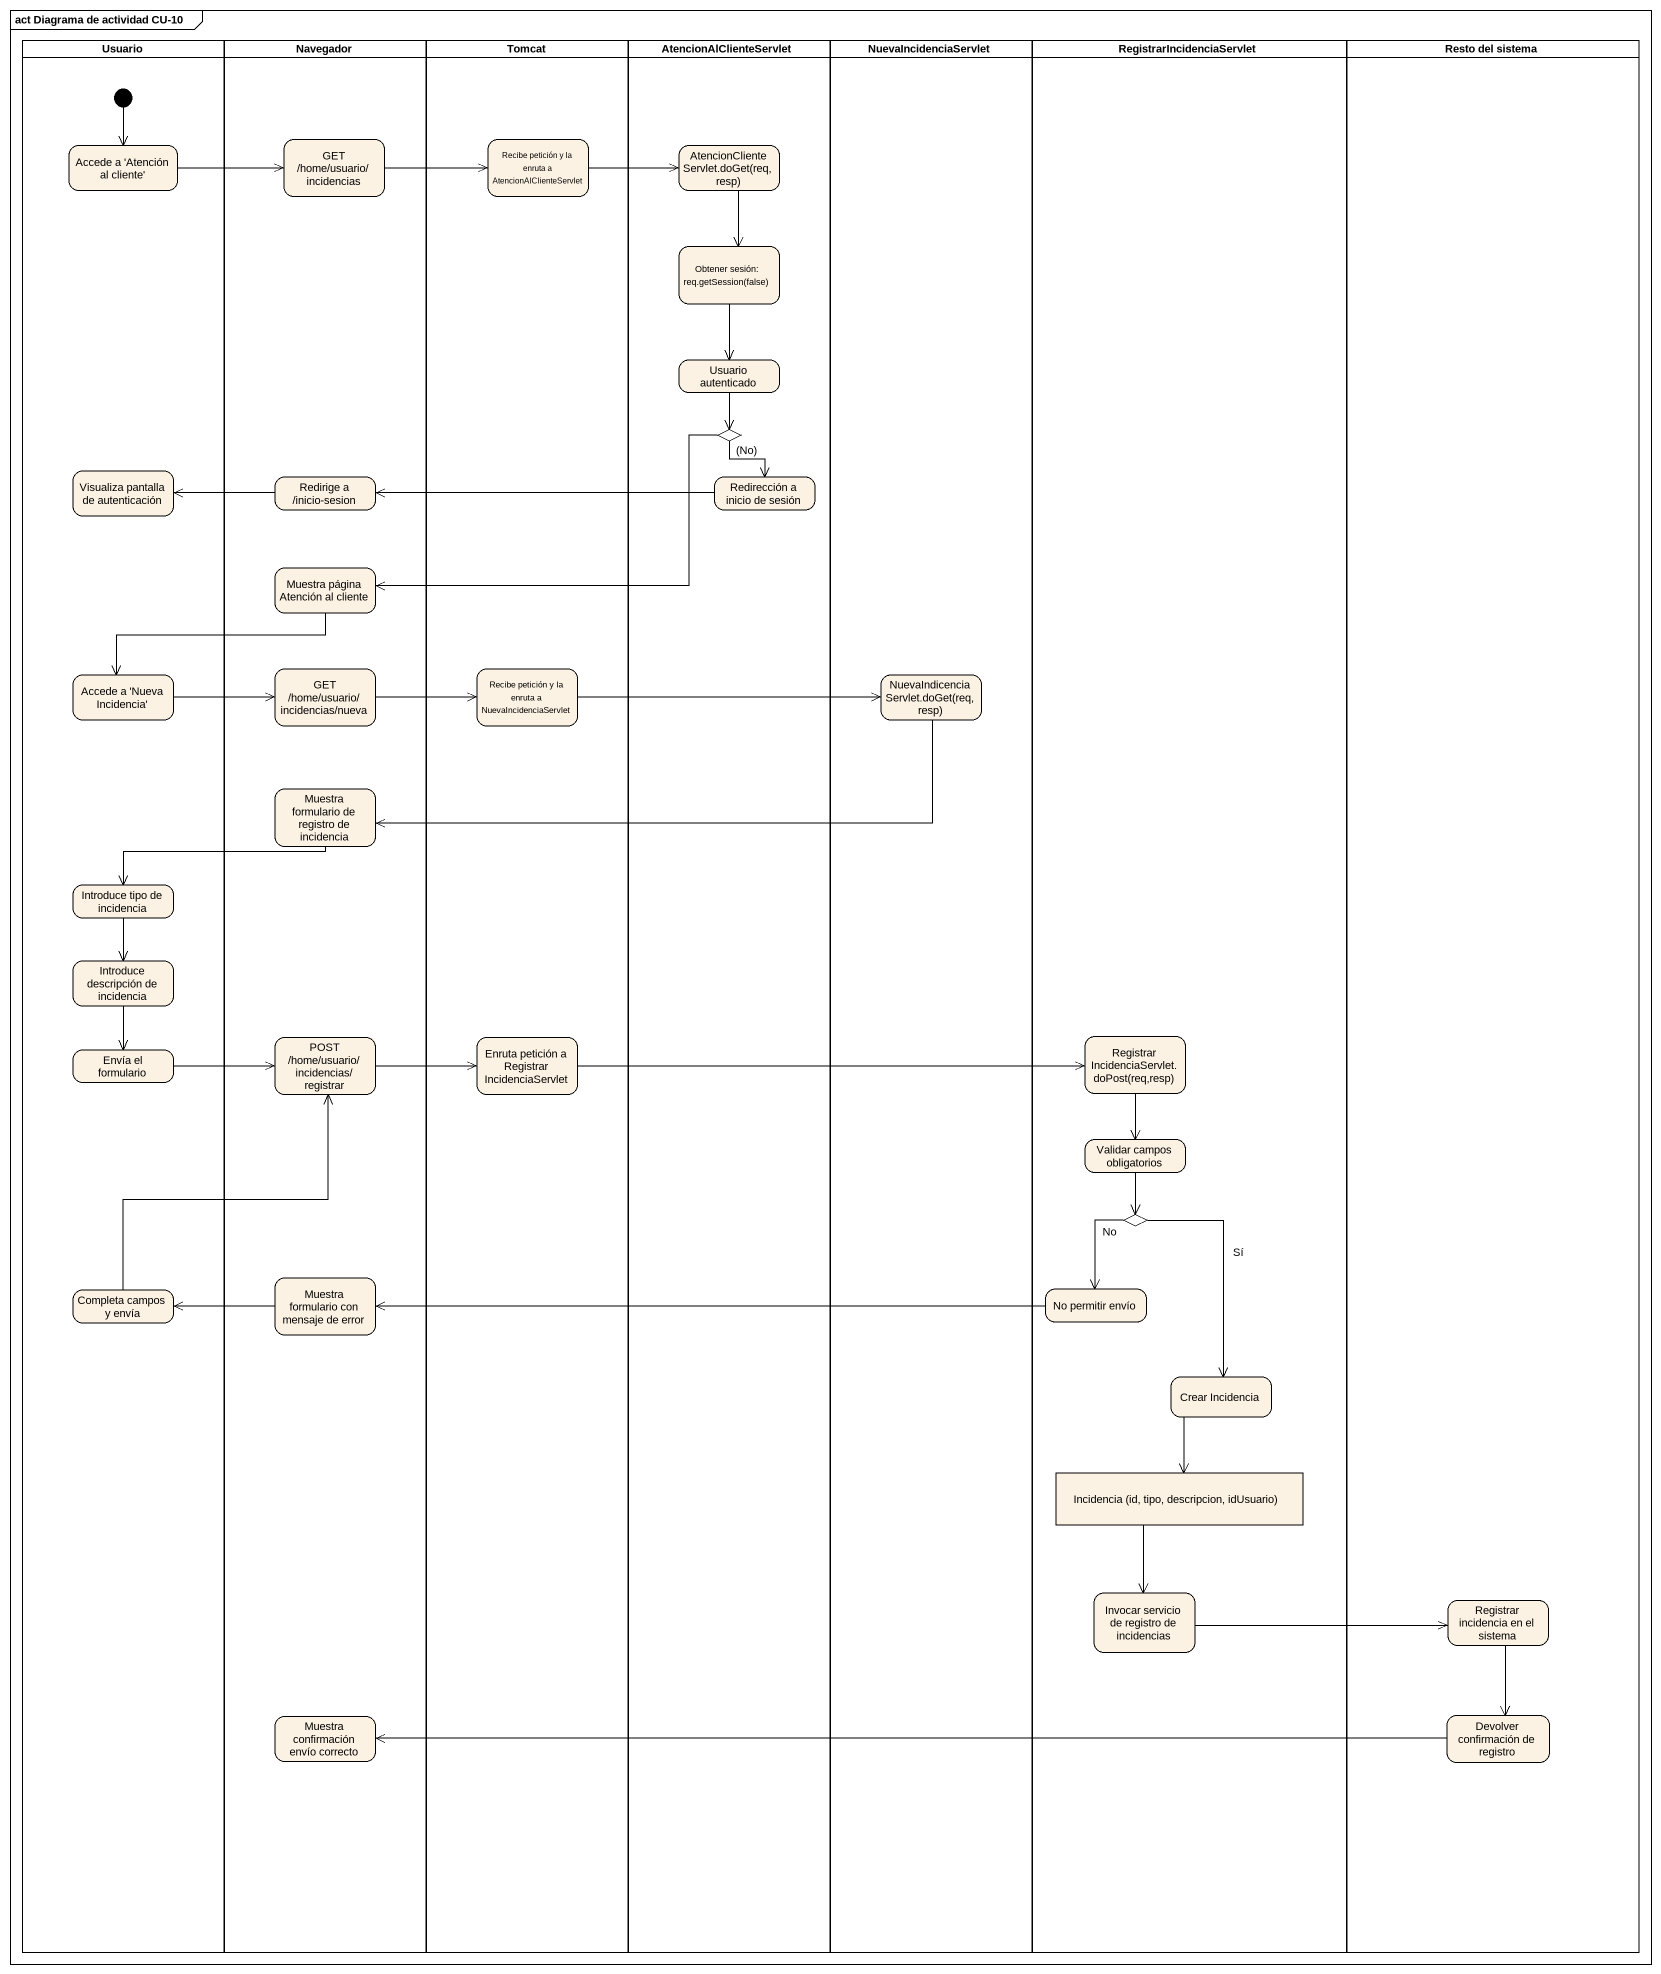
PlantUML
@startuml
mainframe act Diagrama de actividad CU-10
hide empty description
state Usuario <<partition>> {
  state "Accede a 'Atención al cliente'" as Accede_a_Atención_al_cliente
  state "Visualiza pantalla de autenticación" as Visualiza_pantalla_de
  state "Accede a 'Nueva Incidencia'" as Accede_a_Nueva_Incidencia
  state "Introduce tipo de incidencia" as Introduce_tipo_de_incidencia
  state "Introduce descripción de incidencia" as Introduce_descripción_de
  state "Envía el formulario" as Envía_el_formulario
  state "Completa campos y envía" as Completa_campos_y_envía
  [*] --> Accede_a_Atención_al_cliente
}
state Navegador <<partition>> {
  state "GET /home/usuario/incidencias" as GET_home_usuario_incidencias
  state "Redirige a /inicio-sesion" as Redirige_a_inicio_sesion
  state "Muestra página Atención al cliente" as Muestra_página_Atención_al
  state "GET /home/usuario/incidencias/nueva" as GET_home_usuario
  state "Muestra formulario de registro de incidencia" as Muestra_formulario_de
  state "POST /home/usuario/incidencias/registrar" as POST_home_usuario
  state "Muestra formulario con mensaje de error" as Muestra_formulario_con
  state "Muestra confirmación envío correcto" as Muestra_confirmación_envío
}
state Tomcat <<partition>> {
  state "Recibe petición y la enruta a AtencionAlClienteServlet" as Recibe_petición_y_la_enruta
  state "Recibe petición y la enruta a NuevaIncidenciaServlet" as Recibe_petición_y_la_enruta_2
  state "Enruta petición a RegistrarIncidenciaServlet" as Enruta_petición_a
}
state AtencionAlClienteServlet <<partition>> {
  state "AtencionClienteServlet.doGet(req, resp)" as AtencionClienteServlet
  state "Obtener sesión: req.getSession(false)" as Obtener_sesión_req
  state "Usuario autenticado" as Usuario_autenticado
  state choice1 <<choice>>
  state "Redirección a inicio de sesión" as Redirección_a_inicio_de
}
state NuevaIncidenciaServlet <<partition>> {
  state "NuevaIndicenciaServlet.doGet(req,resp)" as NuevaIndicenciaServlet
}
state RegistrarIncidenciaServlet <<partition>> {
  state "RegistrarIncidenciaServlet.doPost(req,resp)" as RegistrarIncidenciaServlet_2
  state "Validar campos obligatorios" as Validar_campos_obligatorios
  state choice2 <<choice>>
  state "No permitir envío" as No_permitir_envío
  state "Crear Incidencia" as Crear_Incidencia
  state "Incidencia (id, tipo, descripcion, idUsuario)" as Incidencia_id_tipo <<object>>
  state "Invocar servicio de registro de incidencias" as Invocar_servicio_de
}
state "Resto del sistema" as Resto_del_sistema <<partition>> {
  state "Registrar incidencia en el sistema" as Registrar_incidencia_en_el
  state "Devolver confirmación de registro" as Devolver_confirmación_de
}
Accede_a_Atención_al_cliente -right-> GET_home_usuario_incidencias
GET_home_usuario_incidencias -right-> Recibe_petición_y_la_enruta
Recibe_petición_y_la_enruta -right-> AtencionClienteServlet
AtencionClienteServlet --> Obtener_sesión_req
Obtener_sesión_req --> Usuario_autenticado
Usuario_autenticado --> choice1
choice1 --> Redirección_a_inicio_de : (No)
choice1 -left-> Muestra_página_Atención_al
Redirige_a_inicio_sesion -left-> Visualiza_pantalla_de
Redirección_a_inicio_de -left-> Redirige_a_inicio_sesion
Muestra_página_Atención_al -left-> Accede_a_Nueva_Incidencia
Accede_a_Nueva_Incidencia -right-> GET_home_usuario
GET_home_usuario -right-> Recibe_petición_y_la_enruta_2
Recibe_petición_y_la_enruta_2 -right-> NuevaIndicenciaServlet
NuevaIndicenciaServlet -left-> Muestra_formulario_de
Muestra_formulario_de -left-> Introduce_tipo_de_incidencia
Introduce_tipo_de_incidencia --> Introduce_descripción_de
Introduce_descripción_de --> Envía_el_formulario
POST_home_usuario -right-> Enruta_petición_a
Enruta_petición_a -right-> RegistrarIncidenciaServlet_2
RegistrarIncidenciaServlet_2 --> Validar_campos_obligatorios
Envía_el_formulario -right-> POST_home_usuario
Validar_campos_obligatorios --> choice2
choice2 --> No_permitir_envío : No
choice2 --> Crear_Incidencia : Sí
Completa_campos_y_envía -up-> POST_home_usuario
Muestra_formulario_con -left-> Completa_campos_y_envía
No_permitir_envío -left-> Muestra_formulario_con
Crear_Incidencia --> Incidencia_id_tipo
Incidencia_id_tipo --> Invocar_servicio_de
Invocar_servicio_de -right-> Registrar_incidencia_en_el
Registrar_incidencia_en_el --> Devolver_confirmación_de
Devolver_confirmación_de -left-> Muestra_confirmación_envío
@enduml
